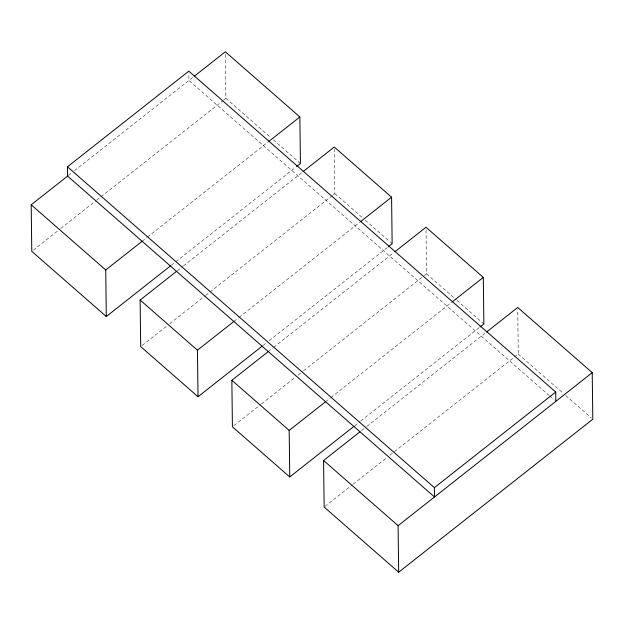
<?xml version="1.0" encoding="UTF-8"?>
<svg xmlns="http://www.w3.org/2000/svg" width="624" height="624" viewBox="0 0 624 624"><rect width="100%" height="100%" fill="white"/><g stroke="black" fill="none" stroke-linecap="round" stroke-linejoin="round"><path stroke-width="0.47" stroke-dasharray="3.12 2.34" d="M68.359 175.5L71.417 173.098M74.467 170.695L193.479 76.885M33.298 250.138L60.044 229.055M60.809 228.454L95.971 200.741M96.736 200.14L222.838 100.745M223.603 100.136L225.896 98.335L225.35 53.719M142.124 241.285L146.702 237.674M147.467 237.073L268.008 142.061M171.257 265.317L175.079 262.306M175.843 261.706L295.838 167.123M177.286 270.761L182.629 266.549M183.394 265.949L302.398 172.146M142.225 345.4L166.678 326.126M169.736 323.716L204.89 296.002M205.655 295.402L332.53 195.398M333.294 194.797L334.823 193.588L334.277 148.98M233.852 321.5L238.43 317.889M239.195 317.288L359.728 222.284M262.985 345.532L266.042 343.13M269.1 340.72L387.566 247.346M268.25 351.585L272.828 347.974M273.593 347.373L393.37 252.962M233.945 425.615L260.699 404.531M261.464 403.931L295.09 377.426M298.147 375.016L302.734 371.397M303.498 370.796L423.485 276.221M424.25 275.621L426.543 273.811L425.997 229.195M325.58 401.716L330.158 398.112M330.923 397.511L451.456 302.5M354.713 425.755L360.064 421.535M360.828 420.935L479.287 327.561M361.507 430.599L366.085 426.988M366.842 426.387L485.854 332.584M324.909 506.438L352.427 484.754M353.192 484.146L386.818 457.642M389.875 455.231L393.697 452.221M394.462 451.62L518.271 354.026L517.725 309.418M225.896 98.335L270.465 137.311M273.39 139.87L300.425 163.511M334.823 193.588L362.396 217.706M365.297 220.249L392.145 243.727M426.543 273.811L456.3 299.832M457.025 300.464L483.873 323.95M518.271 354.026L562.84 393.003M565.765 395.561L591.341 417.924M549.26 395.593L188.924 80.473L188.838 73.024M549.986 396.232L554.369 400.07"/><path stroke-width="0.94" d="M67.486 166.795L434.39 487.664L434.507 496.977L67.595 176.108L67.486 166.795L188.815 71.159L555.719 392.036L555.836 401.341M170.492 265.918L106.298 316.524L31.769 251.347L31.2 204.797L67.595 176.108M194.236 76.284L225.326 51.784L299.855 116.961L300.425 163.511L296.603 166.522M106.298 316.524L105.729 269.974L142.124 241.285M268.765 141.469L299.855 116.961M262.22 346.141L198.026 396.739L140.696 346.609L140.127 300.05L176.522 271.362M303.163 171.545L334.253 147.038L391.576 197.176L392.145 243.727L388.323 246.737M198.026 396.739L197.457 350.189L233.852 321.5M360.493 221.684L391.576 197.176M353.948 426.356L289.747 476.962L232.424 426.824L231.855 380.273L268.25 351.585M394.883 251.768L425.974 227.261L483.304 277.391L483.873 323.95L480.051 326.96M289.747 476.962L289.177 430.412L325.58 401.716M452.213 301.899L483.304 277.391M486.611 331.984L517.702 307.476L592.231 372.653L592.8 419.203L398.674 572.216L324.145 507.039L323.575 460.489L359.978 431.8M434.39 487.664L555.719 392.036M398.674 572.216L398.104 525.665L592.231 372.653M31.2 204.797L105.729 269.974M140.127 300.05L197.457 350.189M231.855 380.273L289.177 430.412M323.575 460.489L398.104 525.665"/></g></svg>
